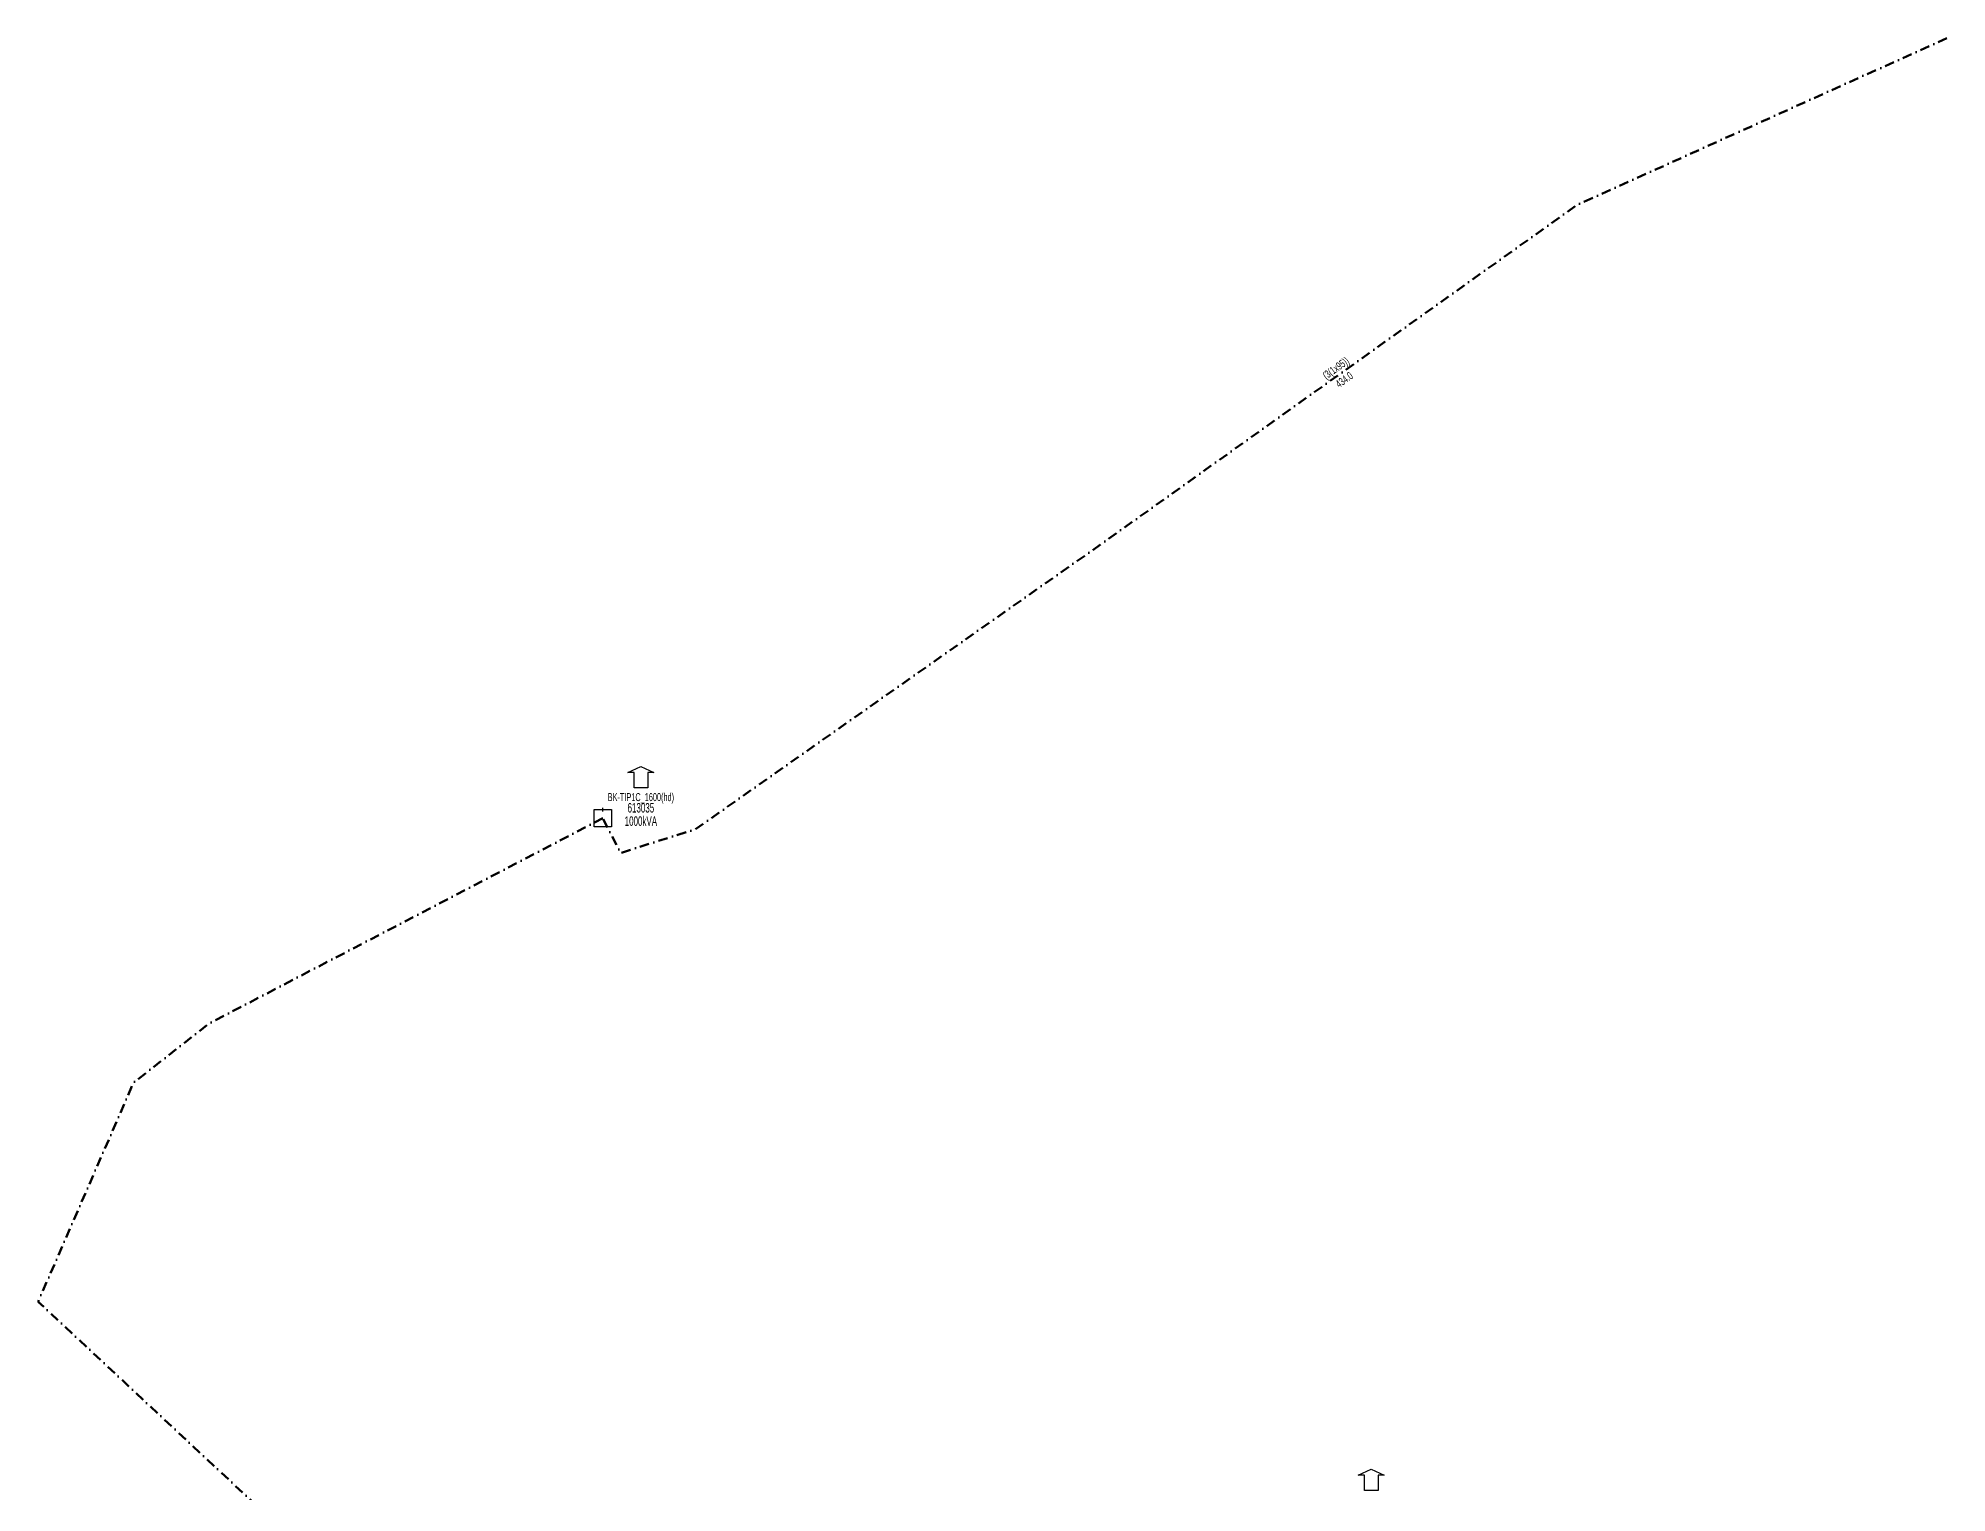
# Model space of a CAD drawing. Header units: millimetres. Extents: x 415467 to 419266, y 4041401 to 4045614.
# Drawn here: x 415467 to 415968, y 4043819 to 4044201 of the extents above; entities that cross this region are included whole.
import ezdxf
from ezdxf.enums import TextEntityAlignment as Align

# ---------------------------------------------------------------- set-up
doc = ezdxf.new("R2010")
doc.units = ezdxf.units.MM
doc.linetypes.add('DASHDOT', pattern=[5, 2.5, -1.25, 0, -1.25])
doc.layers.add('HAT_OG_YERALTI_MEVCUT', color=48, linetype='DASHDOT', lineweight=70)
doc.layers.add('TRAFO_MEVCUT', color=5, linetype='Continuous', lineweight=30)
doc.styles.get("Standard").update_dxf_attribs({"font": 'Arial'})

# ---------------------------------------------------------------- blocks, each defined once
blk = doc.blocks.new('MEV_BINA_KARE')
at = {"layer": 'TRAFO_MEVCUT', "linetype": 'Continuous'}
for p, q in [((-2.25, -2.25), (-2.25, 2.25)), ((-2.25, 2.25), (2.25, 2.25)), ((0, 1.8), (0, 2.7)), ((2.25, 2.25), (2.25, -2.25)), ((2.25, -2.25), (-2.25, -2.25))]:
    blk.add_line(p, q, dxfattribs=at)
blk = doc.blocks.new('MEV_BETKOSK')
at = {"layer": 'TRAFO_MEVCUT', "linetype": 'Continuous'}
for p, q in [((-3.4, 2), (0, 3.6)), ((-1.8, 2), (-3.4, 2)), ((-1.8, -2), (-1.8, 2)), ((0, 3.6), (3.4, 2)), ((3.4, 2), (1.8, 2)), ((1.8, 2), (1.8, -2)), ((1.8, -2), (-1.8, -2))]:
    blk.add_line(p, q, dxfattribs=at)

msp = doc.modelspace()

# ---------------------------------------------------------------- linework, layer by layer
at = {"layer": 'HAT_OG_YERALTI_MEVCUT', "flags": 128}
for points in [[(415968.275, 4044200.524), (415871.158249, 4044156.682253), (415746.832417, 4044068.038435), (415639.794983, 4043992.766949), (415620.113907, 4043986.551872), (415615.466, 4043995.67)], [(415615.466, 4043995.67), (415511.993117, 4043941.671415), (415492.287299, 4043926.226314), (415467.255584, 4043868.70663), (415699.241914, 4043651.98793), (415737.469176, 4043669.143579), (415732.922, 4043677.934)]]:
    msp.add_lwpolyline(points, dxfattribs=at)

# ---------------------------------------------------------------- block references
at = {"layer": 'TRAFO_MEVCUT'}
for name, p in [('MEV_BETKOSK', (415625.466, 4044005.67)), ('MEV_BINA_KARE', (415615.466, 4043995.67)), ('MEV_BETKOSK', (415817.192, 4043821.157))]:
    msp.add_blockref(name, p, dxfattribs=at)

# ---------------------------------------------------------------- texts
at = {"layer": 'HAT_OG_YERALTI_MEVCUT', "lineweight": 30, "width": 0.53}
msp.add_text('(3(1x95))', height=2.05, rotation=395.488717, dxfattribs=at).set_placement((415808.501872, 4044113.052439), align=Align.CENTER)
msp.add_text('434.0', height=2.05, rotation=395.488717, dxfattribs=at).set_placement((415809.488794, 4044111.668249), align=Align.TOP_CENTER)
at = {"layer": 'TRAFO_MEVCUT', "width": 0.6}
for s, height, p in [('BK-TIP1C_1600(hd)', 2.1, (415625.466, 4044000.17)), ('613035', 2.5, (415625.466, 4043997.17)), ('1000kVA', 2.5, (415625.466, 4043993.67))]:
    msp.add_text(s, height=height, dxfattribs=at).set_placement(p, align=Align.CENTER)

doc.saveas('drawing.dxf')
